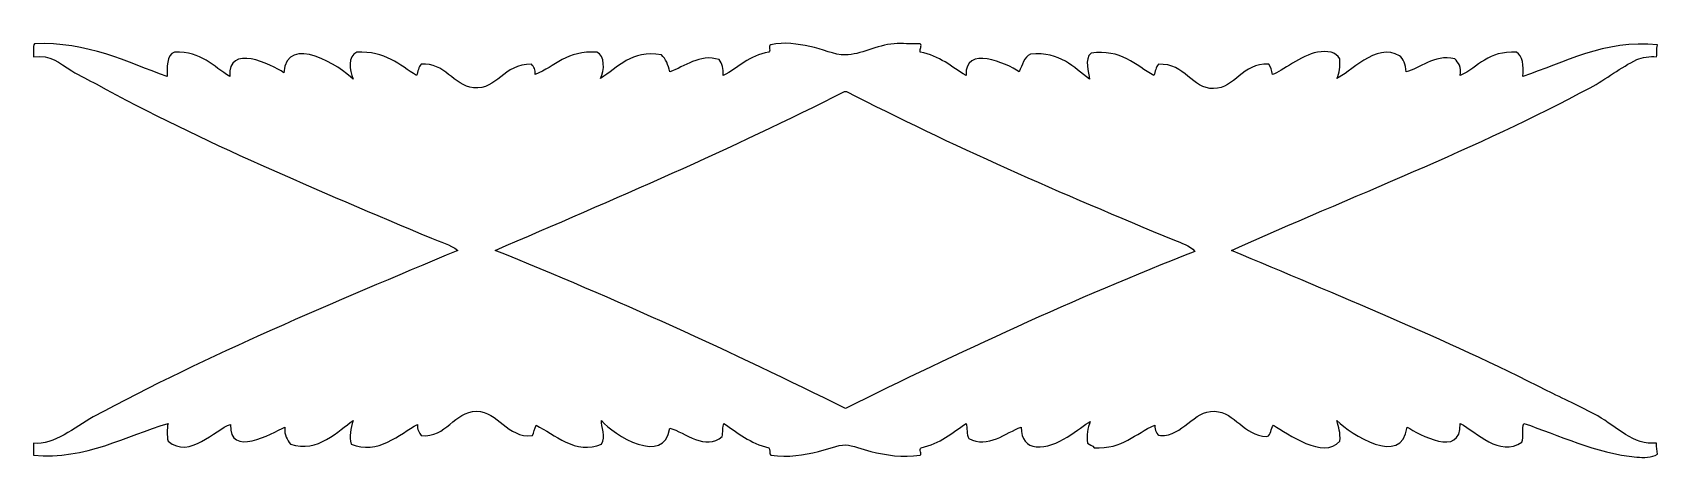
# Model space of a CAD drawing. Header units: centimetres. Extents: x -6.8 to 6.8, y -1.8 to 1.8.
import ezdxf

# ---------------------------------------------------------------- set-up
doc = ezdxf.new("R2010")
doc.units = ezdxf.units.CM
doc.header["$MEASUREMENT"] = 0
doc.layers.add('Layer 1', color=7, linetype='Continuous')

msp = doc.modelspace()

# ---------------------------------------------------------------- linework, layer by layer
at = {"layer": 'Layer 1'}
for points, knots in [([(-3.58319, 1.45944), (-3.57168, 1.49217), (-3.56755, 1.53228), (-3.54414, 1.55313), (-3.54414, 1.55313), (-3.34568, 1.57282), (-3.27831, 1.37469), (-3.10694, 1.35795), (-3.10694, 1.35795), (-2.90408, 1.33813), (-2.86352, 1.55755), (-2.62288, 1.55313), (-2.62288, 1.55313), (-2.60563, 1.53133), (-2.58713, 1.51077), (-2.59163, 1.46725), (-2.59163, 1.46725), (-2.42608, 1.53591), (-2.32641, 1.67045), (-2.07635, 1.65463), (-2.07635, 1.65463), (-2.00936, 1.62627), (-2.01118, 1.50162), (-2.0451, 1.43603), (-2.0451, 1.43603), (-1.90233, 1.52289), (-1.78919, 1.67897), (-1.53763, 1.63121), (-1.53763, 1.63121), (-1.49942, 1.59917), (-1.48045, 1.54784), (-1.46736, 1.49069), (-1.46736, 1.49069), (-1.34309, 1.53072), (-1.22013, 1.64539), (-1.05358, 1.59218), (-1.05358, 1.59218), (-1.03104, 1.56009), (-1.01707, 1.51939), (-1.02233, 1.45944), (-1.02233, 1.45944), (-0.89231, 1.52201), (-0.80667, 1.62893), (-0.63977, 1.65462), (-0.63977, 1.65462), (-0.62056, 1.67872), (-0.64943, 1.7023), (-0.62416, 1.71709), (-0.62416, 1.71709), (-0.50653, 1.74201), (-0.40162, 1.72143), (-0.29624, 1.70148), (-0.29624, 1.70148), (-0.19565, 1.68246), (-0.09251, 1.62991), (0.00044, 1.63121), (0.00044, 1.63121), (0.12588, 1.63296), (0.26068, 1.7126), (0.40644, 1.7249), (0.40644, 1.7249), (0.47785, 1.73093), (0.54289, 1.72048), (0.62504, 1.7249), (0.62504, 1.7249), (0.64435, 1.70466), (0.61747, 1.68661), (0.62504, 1.65463), (0.62504, 1.65463), (0.78951, 1.6265), (0.88565, 1.53006), (1.0076, 1.45945), (1.0076, 1.45945), (0.99567, 1.71686), (1.34587, 1.56211), (1.45263, 1.4907), (1.45263, 1.4907), (1.47745, 1.54655), (1.49168, 1.61299), (1.54632, 1.63903), (1.54632, 1.63903), (1.80133, 1.6598), (1.90396, 1.52822), (2.03818, 1.42824), (2.03818, 1.42824), (2.03511, 1.48613), (1.99148, 1.59802), (2.05379, 1.64684), (2.05379, 1.64684), (2.29636, 1.68338), (2.4295, 1.544), (2.5769, 1.45946), (2.5769, 1.45946), (2.58907, 1.49153), (2.59362, 1.53124), (2.61595, 1.55315), (2.61595, 1.55315), (2.83992, 1.56543), (2.89522, 1.34765), (3.07659, 1.35016), (3.07659, 1.35016), (3.25743, 1.35265), (3.31321, 1.56714), (3.5372, 1.55315), (3.5372, 1.55315), (3.55339, 1.53032), (3.56456, 1.50243), (3.56845, 1.46727), (3.56845, 1.46727), (3.64597, 1.49251), (3.80814, 1.63091), (3.94321, 1.65465), (3.94321, 1.65465), (4.02621, 1.66923), (4.10244, 1.65449), (4.13059, 1.60001), (4.13059, 1.60001), (4.13501, 1.53312), (4.12694, 1.47875), (4.10715, 1.43605), (4.10715, 1.43605), (4.20251, 1.4705), (4.43669, 1.74326), (4.63026, 1.62343), (4.63026, 1.62343), (4.66394, 1.60258), (4.68114, 1.55242), (4.68492, 1.49071), (4.68492, 1.49071), (4.7971, 1.51513), (4.91521, 1.63874), (5.0909, 1.60001), (5.0909, 1.60001), (5.12215, 1.56876), (5.14731, 1.53148), (5.13776, 1.45946), (5.13776, 1.45946), (5.2873, 1.53114), (5.37215, 1.66748), (5.6062, 1.65464), (5.6062, 1.65464), (5.66139, 1.62395), (5.66639, 1.54309), (5.66084, 1.45165), (5.66084, 1.45165), (5.99948, 1.56643), (6.3422, 1.75846), (6.78511, 1.71711), (6.78511, 1.71711), (6.77352, 1.68012), (6.78527, 1.64022), (6.7773, 1.61562), (6.7773, 1.61562), (6.72163, 1.62194), (6.65512, 1.61181), (6.61334, 1.5922), (6.61334, 1.5922), (6.4788, 1.52899), (6.35585, 1.42961), (6.22297, 1.35796), (6.22297, 1.35796), (5.28738, 0.85358), (4.22037, 0.44642), (3.22492, -0.00052), (3.22492, -0.00052), (4.10783, -0.37319), (5.00578, -0.73633), (5.86379, -1.17165), (5.86379, -1.17165), (5.98857, -1.23494), (6.14293, -1.30336), (6.2854, -1.38244), (6.2854, -1.38244), (6.44664, -1.47195), (6.5834, -1.63038), (6.77729, -1.60887), (6.77729, -1.60887), (6.77202, -1.64795), (6.78449, -1.6693), (6.7851, -1.70256), (6.7851, -1.70256), (6.73882, -1.73153), (6.66564, -1.73084), (6.61333, -1.72598), (6.61333, -1.72598), (6.26556, -1.69357), (5.95695, -1.54003), (5.66864, -1.44491), (5.66864, -1.44491), (5.65115, -1.48468), (5.66774, -1.55852), (5.65303, -1.60107), (5.65303, -1.60107), (5.46084, -1.72757), (5.27748, -1.51839), (5.13773, -1.44491), (5.13773, -1.44491), (5.14215, -1.74024), (4.7957, -1.53193), (4.69273, -1.47616), (4.69273, -1.47616), (4.64675, -1.81239), (4.22426, -1.53487), (4.10715, -1.42152), (4.10715, -1.42152), (4.11728, -1.47645), (4.14022, -1.5186), (4.13059, -1.59326), (4.13059, -1.59326), (3.99356, -1.75048), (3.69823, -1.52799), (3.57626, -1.46054), (3.57626, -1.46054), (3.55202, -1.48573), (3.55978, -1.54293), (3.52162, -1.55423), (3.52162, -1.55423), (3.32112, -1.546), (3.26222, -1.35188), (3.08442, -1.34341), (3.08442, -1.34341), (2.90437, -1.33489), (2.82349, -1.5528), (2.63159, -1.54642), (2.63159, -1.54642), (2.59428, -1.53949), (2.58838, -1.50112), (2.58473, -1.46054), (2.58473, -1.46054), (2.41923, -1.52663), (2.32179, -1.66078), (2.07726, -1.64792), (2.07726, -1.64792), (2.06755, -1.62641), (2.03739, -1.62532), (2.02262, -1.60887), (2.02262, -1.60887), (2.01185, -1.54545), (2.02355, -1.48028), (2.04604, -1.4293), (2.04604, -1.4293), (1.96116, -1.47439), (1.76746, -1.65973), (1.59323, -1.64009), (1.59323, -1.64009), (1.51864, -1.6317), (1.46692, -1.57937), (1.46829, -1.47615), (1.46829, -1.47615), (1.34306, -1.51811), (1.18894, -1.66009), (1.03109, -1.56984), (1.03109, -1.56984), (1.009, -1.54248), (1.02281, -1.47925), (1.00765, -1.4449), (1.00765, -1.4449), (0.89293, -1.52277), (0.79059, -1.61302), (0.63292, -1.64791), (0.63292, -1.64791), (0.61083, -1.66667), (0.64366, -1.69511), (0.62509, -1.71035), (0.62509, -1.71035), (0.47346, -1.73138), (0.34376, -1.70908), (0.21131, -1.6791), (0.21131, -1.6791), (0.13799, -1.66251), (0.06301, -1.62526), (0.00049, -1.62446), (0.00049, -1.62446), (-0.06534, -1.62361), (-0.14815, -1.66076), (-0.22591, -1.6791), (-0.22591, -1.6791), (-0.34995, -1.70836), (-0.46983, -1.72966), (-0.62408, -1.71035), (-0.62408, -1.71035), (-0.63874, -1.69897), (-0.62503, -1.65923), (-0.63969, -1.64791), (-0.63969, -1.64791), (-0.79527, -1.61089), (-0.90028, -1.52332), (-1.01445, -1.4449), (-1.01445, -1.4449), (-1.029, -1.47199), (-1.02048, -1.52216), (-1.03006, -1.55423), (-1.03006, -1.55423), (-1.16479, -1.67565), (-1.34261, -1.51938), (-1.46726, -1.48396), (-1.46726, -1.48396), (-1.51031, -1.80413), (-1.93938, -1.54137), (-2.0372, -1.42152), (-2.0372, -1.42152), (-2.04318, -1.46417), (-1.99719, -1.56109), (-2.0372, -1.6167), (-2.0372, -1.6167), (-2.25244, -1.71229), (-2.43376, -1.53142), (-2.58372, -1.46057), (-2.58372, -1.46057), (-2.59647, -1.48684), (-2.60404, -1.51833), (-2.61494, -1.54645), (-2.61494, -1.54645), (-2.82925, -1.56905), (-2.89677, -1.34344), (-3.08338, -1.34344), (-3.08338, -1.34344), (-3.26846, -1.34344), (-3.33431, -1.56646), (-3.54402, -1.54645), (-3.54402, -1.54645), (-3.56106, -1.52182), (-3.57818, -1.49732), (-3.57527, -1.45276), (-3.57527, -1.45276), (-3.72338, -1.53081), (-3.90859, -1.71269), (-4.1296, -1.6167), (-4.1296, -1.6167), (-4.15153, -1.55839), (-4.13002, -1.48443), (-4.11399, -1.42152), (-4.11399, -1.42152), (-4.23416, -1.49978), (-4.40762, -1.69756), (-4.6371, -1.6167), (-4.6371, -1.6167), (-4.66245, -1.57958), (-4.69007, -1.54476), (-4.68396, -1.47615), (-4.68396, -1.47615), (-4.79331, -1.52862), (-5.15301, -1.73489), (-5.13679, -1.45273), (-5.13679, -1.45273), (-5.27234, -1.49403), (-5.47596, -1.74676), (-5.6599, -1.59325), (-5.6599, -1.59325), (-5.66985, -1.54652), (-5.66985, -1.49165), (-5.6599, -1.44492), (-5.6599, -1.44492), (-6.01047, -1.548), (-6.34477, -1.74787), (-6.78417, -1.71038), (-6.78417, -1.71038), (-6.78417, -1.67657), (-6.78417, -1.6427), (-6.78417, -1.60889), (-6.78417, -1.60889), (-6.60994, -1.63032), (-6.44291, -1.47594), (-6.2845, -1.39026), (-6.2845, -1.39026), (-5.32708, -0.87263), (-4.26962, -0.43257), (-3.23962, -0.00056), (-3.23962, -0.00056), (-3.30222, 0.05127), (-3.38496, 0.06998), (-3.45822, 0.10093), (-3.45822, 0.10093), (-4.41228, 0.50427), (-5.36965, 0.90151), (-6.26111, 1.38917), (-6.26111, 1.38917), (-6.31897, 1.42081), (-6.39438, 1.45574), (-6.4641, 1.49847), (-6.4641, 1.49847), (-6.5752, 1.56657), (-6.63574, 1.63502), (-6.78422, 1.6156), (-6.78422, 1.6156), (-6.78083, 1.65124), (-6.79211, 1.70156), (-6.77642, 1.7249), (-6.77642, 1.7249), (-6.33467, 1.74342), (-5.99849, 1.57001), (-5.66779, 1.45164), (-5.66779, 1.45164), (-5.66734, 1.51924), (-5.67372, 1.63222), (-5.60532, 1.65463), (-5.60532, 1.65463), (-5.37733, 1.6614), (-5.28232, 1.53522), (-5.14468, 1.45164), (-5.14468, 1.45164), (-5.16481, 1.72773), (-4.7962, 1.55554), (-4.69185, 1.48286), (-4.69185, 1.48286), (-4.66756, 1.81856), (-4.21081, 1.53408), (-4.11411, 1.42822), (-4.11411, 1.42822), (-4.14271, 1.50791), (-4.16121, 1.61689), (-4.08289, 1.65462), (-4.08289, 1.65462), (-3.84129, 1.6646), (-3.72712, 1.54712), (-3.58319, 1.45944)], [0, 0, 0, 0, 0.00952381, 0.00952381, 0.00952381, 0.00952381, 0.01904762, 0.01904762, 0.01904762, 0.01904762, 0.02857143, 0.02857143, 0.02857143, 0.02857143, 0.03809524, 0.03809524, 0.03809524, 0.03809524, 0.04761905, 0.04761905, 0.04761905, 0.04761905, 0.05714286, 0.05714286, 0.05714286, 0.05714286, 0.06666667, 0.06666667, 0.06666667, 0.06666667, 0.07619048, 0.07619048, 0.07619048, 0.07619048, 0.08571429, 0.08571429, 0.08571429, 0.08571429, 0.0952381, 0.0952381, 0.0952381, 0.0952381, 0.1047619, 0.1047619, 0.1047619, 0.1047619, 0.11428571, 0.11428571, 0.11428571, 0.11428571, 0.12380952, 0.12380952, 0.12380952, 0.12380952, 0.13333333, 0.13333333, 0.13333333, 0.13333333, 0.14285714, 0.14285714, 0.14285714, 0.14285714, 0.15238095, 0.15238095, 0.15238095, 0.15238095, 0.16190476, 0.16190476, 0.16190476, 0.16190476, 0.17142857, 0.17142857, 0.17142857, 0.17142857, 0.18095238, 0.18095238, 0.18095238, 0.18095238, 0.19047619, 0.19047619, 0.19047619, 0.19047619, 0.2, 0.2, 0.2, 0.2, 0.20952381, 0.20952381, 0.20952381, 0.20952381, 0.21904762, 0.21904762, 0.21904762, 0.21904762, 0.22857143, 0.22857143, 0.22857143, 0.22857143, 0.23809524, 0.23809524, 0.23809524, 0.23809524, 0.24761905, 0.24761905, 0.24761905, 0.24761905, 0.25714286, 0.25714286, 0.25714286, 0.25714286, 0.26666667, 0.26666667, 0.26666667, 0.26666667, 0.27619048, 0.27619048, 0.27619048, 0.27619048, 0.28571429, 0.28571429, 0.28571429, 0.28571429, 0.2952381, 0.2952381, 0.2952381, 0.2952381, 0.3047619, 0.3047619, 0.3047619, 0.3047619, 0.31428571, 0.31428571, 0.31428571, 0.31428571, 0.32380952, 0.32380952, 0.32380952, 0.32380952, 0.33333333, 0.33333333, 0.33333333, 0.33333333, 0.34285714, 0.34285714, 0.34285714, 0.34285714, 0.35238095, 0.35238095, 0.35238095, 0.35238095, 0.36190476, 0.36190476, 0.36190476, 0.36190476, 0.37142857, 0.37142857, 0.37142857, 0.37142857, 0.38095238, 0.38095238, 0.38095238, 0.38095238, 0.39047619, 0.39047619, 0.39047619, 0.39047619, 0.4, 0.4, 0.4, 0.4, 0.40952381, 0.40952381, 0.40952381, 0.40952381, 0.41904762, 0.41904762, 0.41904762, 0.41904762, 0.42857143, 0.42857143, 0.42857143, 0.42857143, 0.43809524, 0.43809524, 0.43809524, 0.43809524, 0.44761905, 0.44761905, 0.44761905, 0.44761905, 0.45714286, 0.45714286, 0.45714286, 0.45714286, 0.46666667, 0.46666667, 0.46666667, 0.46666667, 0.47619048, 0.47619048, 0.47619048, 0.47619048, 0.48571429, 0.48571429, 0.48571429, 0.48571429, 0.4952381, 0.4952381, 0.4952381, 0.4952381, 0.5047619, 0.5047619, 0.5047619, 0.5047619, 0.51428571, 0.51428571, 0.51428571, 0.51428571, 0.52380952, 0.52380952, 0.52380952, 0.52380952, 0.53333333, 0.53333333, 0.53333333, 0.53333333, 0.54285714, 0.54285714, 0.54285714, 0.54285714, 0.55238095, 0.55238095, 0.55238095, 0.55238095, 0.56190476, 0.56190476, 0.56190476, 0.56190476, 0.57142857, 0.57142857, 0.57142857, 0.57142857, 0.58095238, 0.58095238, 0.58095238, 0.58095238, 0.59047619, 0.59047619, 0.59047619, 0.59047619, 0.6, 0.6, 0.6, 0.6, 0.60952381, 0.60952381, 0.60952381, 0.60952381, 0.61904762, 0.61904762, 0.61904762, 0.61904762, 0.62857143, 0.62857143, 0.62857143, 0.62857143, 0.63809524, 0.63809524, 0.63809524, 0.63809524, 0.64761905, 0.64761905, 0.64761905, 0.64761905, 0.65714286, 0.65714286, 0.65714286, 0.65714286, 0.66666667, 0.66666667, 0.66666667, 0.66666667, 0.67619048, 0.67619048, 0.67619048, 0.67619048, 0.68571429, 0.68571429, 0.68571429, 0.68571429, 0.6952381, 0.6952381, 0.6952381, 0.6952381, 0.7047619, 0.7047619, 0.7047619, 0.7047619, 0.71428571, 0.71428571, 0.71428571, 0.71428571, 0.72380952, 0.72380952, 0.72380952, 0.72380952, 0.73333333, 0.73333333, 0.73333333, 0.73333333, 0.74285714, 0.74285714, 0.74285714, 0.74285714, 0.75238095, 0.75238095, 0.75238095, 0.75238095, 0.76190476, 0.76190476, 0.76190476, 0.76190476, 0.77142857, 0.77142857, 0.77142857, 0.77142857, 0.78095238, 0.78095238, 0.78095238, 0.78095238, 0.79047619, 0.79047619, 0.79047619, 0.79047619, 0.8, 0.8, 0.8, 0.8, 0.80952381, 0.80952381, 0.80952381, 0.80952381, 0.81904762, 0.81904762, 0.81904762, 0.81904762, 0.82857143, 0.82857143, 0.82857143, 0.82857143, 0.83809524, 0.83809524, 0.83809524, 0.83809524, 0.84761905, 0.84761905, 0.84761905, 0.84761905, 0.85714286, 0.85714286, 0.85714286, 0.85714286, 0.86666667, 0.86666667, 0.86666667, 0.86666667, 0.87619048, 0.87619048, 0.87619048, 0.87619048, 0.88571429, 0.88571429, 0.88571429, 0.88571429, 0.8952381, 0.8952381, 0.8952381, 0.8952381, 0.9047619, 0.9047619, 0.9047619, 0.9047619, 0.91428571, 0.91428571, 0.91428571, 0.91428571, 0.92380952, 0.92380952, 0.92380952, 0.92380952, 0.93333333, 0.93333333, 0.93333333, 0.93333333, 0.94285714, 0.94285714, 0.94285714, 0.94285714, 0.95238095, 0.95238095, 0.95238095, 0.95238095, 0.96190476, 0.96190476, 0.96190476, 0.96190476, 0.97142857, 0.97142857, 0.97142857, 0.97142857, 0.98095238, 0.98095238, 0.98095238, 0.98095238, 1, 1, 1, 1]), ([(-2.92736, -0.00053), (-1.91644, -0.40532), (-0.94576, -0.85042), (0.00039, -1.31998), (0.00039, -1.31998), (0.94379, -0.85286), (1.90756, -0.40606), (2.92036, -0.00833), (2.92036, -0.00833), (2.87604, 0.0408), (2.8063, 0.06152), (2.74859, 0.08536), (2.74859, 0.08536), (1.80744, 0.47372), (0.8791, 0.87874), (0.00819, 1.32673), (0.00819, 1.32673), (0.00298, 1.32673), (-0.00223, 1.32673), (-0.00742, 1.32673), (-0.00742, 1.32673), (-0.94627, 0.84987), (-1.93668, 0.4245), (-2.92736, -0.00053)], [0, 0, 0, 0, 0.14285714, 0.14285714, 0.14285714, 0.14285714, 0.28571429, 0.28571429, 0.28571429, 0.28571429, 0.42857143, 0.42857143, 0.42857143, 0.42857143, 0.57142857, 0.57142857, 0.57142857, 0.57142857, 0.71428571, 0.71428571, 0.71428571, 0.71428571, 1, 1, 1, 1])]:
    msp.add_open_spline(points, degree=3, knots=knots, dxfattribs=at)

doc.saveas('drawing.dxf')
